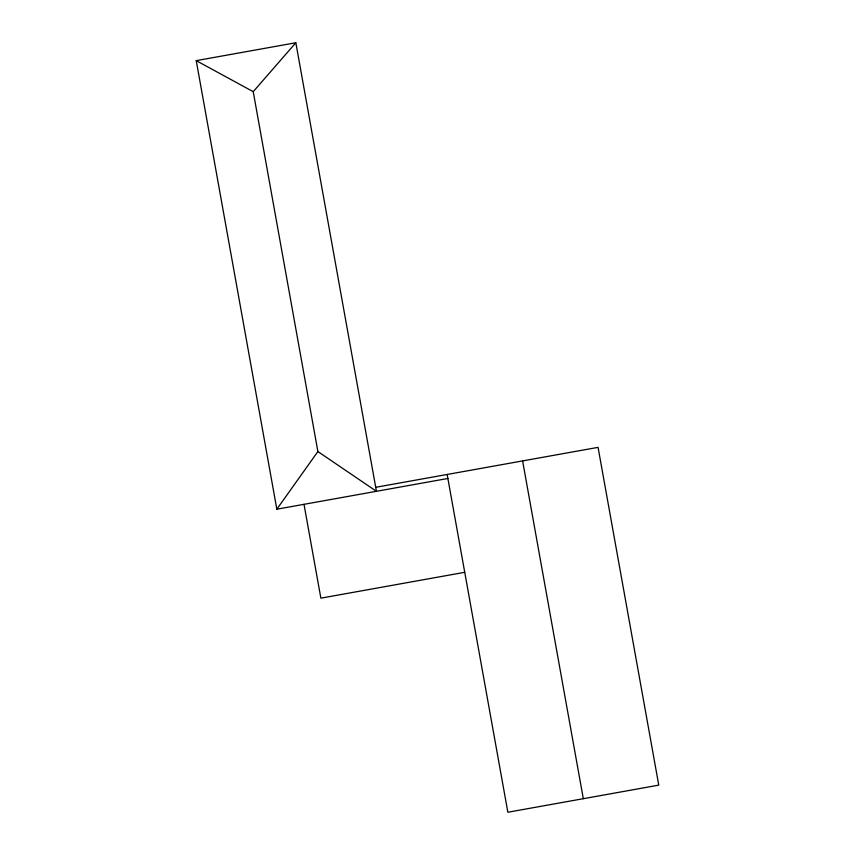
<?xml version="1.0" encoding="UTF-8"?>
<svg xmlns="http://www.w3.org/2000/svg" width="855" height="855" viewBox="0 0 855 855"><rect width="100%" height="100%" fill="white"/><g stroke="black" fill="none" stroke-linecap="round" stroke-linejoin="round"><path stroke-width="1.28" d="M295.83 42.75L196.233 60.641L276.838 509.206L317.889 451.547L253.219 91.677L295.83 42.75L376.435 491.304L317.889 451.547M375.719 487.307L598.062 447.357L658.767 785.136L507.859 812.25L447.154 474.472M276.838 509.206L447.881 478.469M464.735 572.305L320.871 598.158L304.006 504.322M196.233 60.641L253.219 91.677M522.608 460.909L583.313 798.688"/></g></svg>
